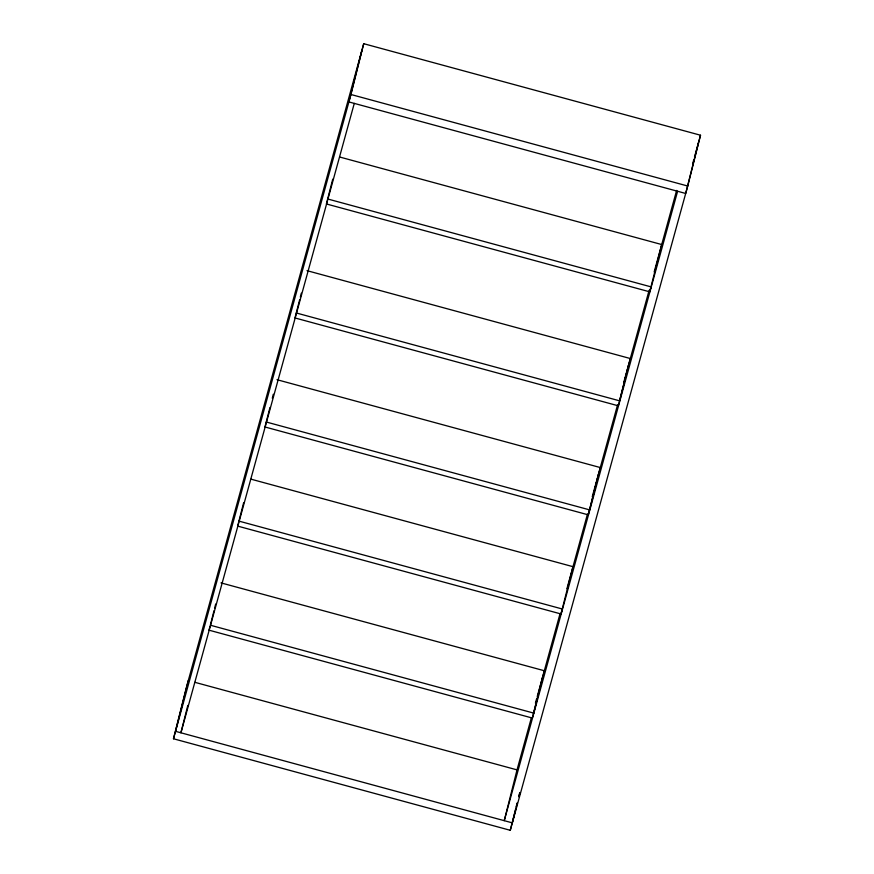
<?xml version="1.0" encoding="UTF-8"?>
<svg xmlns="http://www.w3.org/2000/svg" width="874" height="874" viewBox="0 0 874 874"><rect width="100%" height="100%" fill="white"/><g stroke="black" fill="none" stroke-linecap="round" stroke-linejoin="round"><path stroke-width="1.31" d="M173.478 738.77L186.26 687.969L363.726 43.7L700.522 135.23L687.74 186.031L510.274 830.3L173.478 738.77L350.944 94.501L363.726 43.7M188.303 680.529L175.532 731.33L512.328 822.871L517.244 803.326M187.801 705.449L180.918 732.794L354.287 103.394M214.01 610.664L210.35 625.216L533.675 713.086L532.31 718.046L208.984 630.165L210.011 626.45M214.676 608.02L215.67 604.043M239.017 521.133L562.343 609.014L560.977 613.963L237.652 526.093L243.671 502.616M276.971 379.687L600.296 467.557L588.278 514.852L264.953 426.971L269.979 407.47M272.306 398.205L273.311 394.24M361.672 51.129L348.89 101.93L685.697 193.471L698.468 142.67M307.003 270.656L630.329 358.537L618.311 405.82L294.986 317.95L299.673 299.76M300.339 297.116L301.344 293.151M327.75 198.999L651.075 286.88L649.71 291.829L326.384 203.959L332.743 179.159M533.304 714.069L542.962 675.711M533.675 713.086L544.327 670.751L221.002 582.882M560.977 613.963L572.994 566.68L250.98 479.16M588.945 512.208L598.93 472.517M510.274 830.3L515.518 809.455M516.173 806.855L517.157 802.944M518.795 796.433L519.779 792.532M518.883 796.815L519.866 792.915M619.644 400.532L628.963 363.486M649.71 291.829L661.716 244.545L339.713 157.025M531.436 717.532L517.026 769.874L504.243 820.664L677.612 191.264M535.423 703.078L536.505 699.134M537.237 696.502L560.037 613.69M566.92 588.715L587.557 513.792M592.266 496.694L617.612 404.684M623.763 382.342L649.109 290.321M654.178 271.923L676.629 190.423M692.678 163.7L693.759 159.756M694.491 157.123L700.522 135.23M350.944 94.501L687.74 186.031M296.352 312.99L619.677 400.86M266.319 422.022L589.644 509.892M194.891 682.321L517.211 769.928"/></g></svg>
